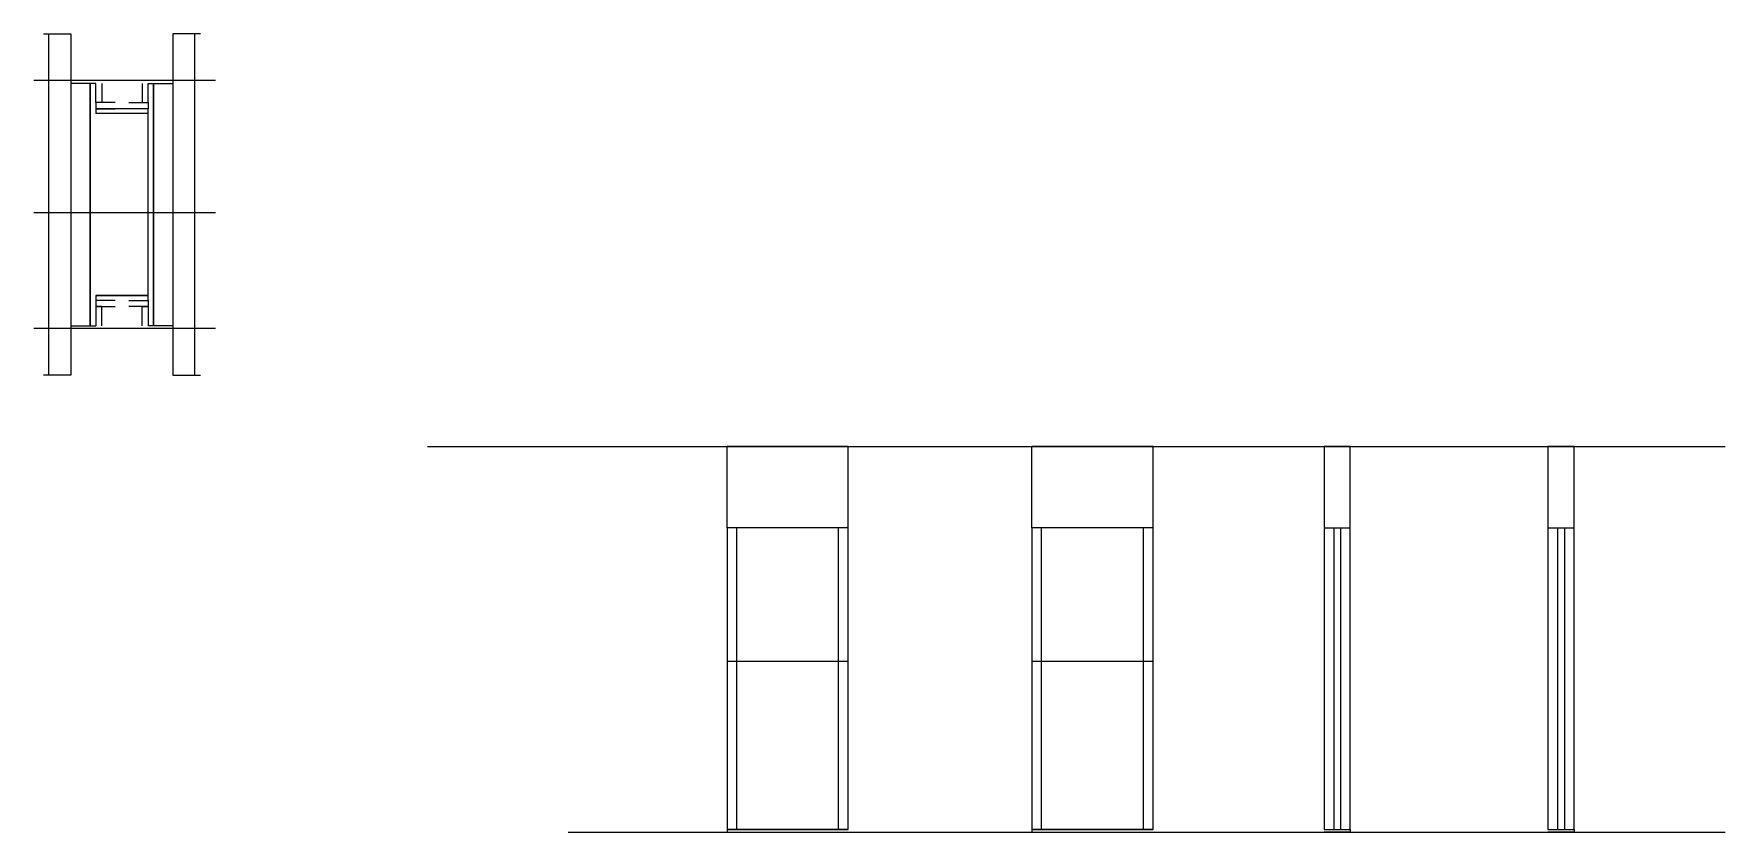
# Model space of a CAD drawing. Header units: metres. Extents: x 2720 to 3947, y 10969 to 11549.
import ezdxf

# ---------------------------------------------------------------- set-up
doc = ezdxf.new("R2010")
doc.units = ezdxf.units.M
for name, color, linetype in [('CHAPA', 7, 'Continuous'), ('COTA', 7, 'Continuous'), ('Hachura', 7, 'Continuous'), ('Madeira', 7, 'Continuous'), ('Nível', 7, 'Continuous'), ('Painéis', 7, 'Continuous'), ('Perfil Metálico', 7, 'Continuous'), ('SARR_2.2x7', 7, 'Continuous'), ('SARRAFO', 7, 'Continuous')]:
    doc.layers.add(name, color=color, linetype=linetype)

msp = doc.modelspace()

# ---------------------------------------------------------------- linework, layer by layer
at = {"layer": 'CHAPA', "color": 7, "lineweight": 25}
for points in [[(2764.5, 11512.7), (2760.5, 11512.7), (2760.5, 11336.7), (2764.5, 11336.7)], [(2764.5, 11512.7), (2760.5, 11512.7), (2760.5, 11336.7), (2764.5, 11336.7)], [(2802.5, 11512.7), (2806.5, 11512.7), (2806.5, 11336.7), (2802.5, 11336.7)], [(2802.5, 11512.7), (2806.5, 11512.7), (2806.5, 11336.7), (2802.5, 11336.7)], [(2802.5, 11490.7), (2802.5, 11494.3), (2764.5, 11494.3), (2764.5, 11490.7)], [(2802.5, 11490.7), (2802.5, 11494.3), (2764.5, 11494.3), (2764.5, 11490.7)], [(2802.5, 11355.1), (2802.5, 11358.7), (2764.5, 11358.7), (2764.5, 11355.1)], [(2802.5, 11355.1), (2802.5, 11358.7), (2764.5, 11358.7), (2764.5, 11355.1)]]:
    msp.add_lwpolyline(points, dxfattribs=at)
at = {"layer": 'COTA', "color": 7, "lineweight": 25}
for p, q in [((3310.7, 11249), (3222.7, 11249)), ((3222.7, 11190), (3222.7, 11249)), ((3310.7, 11190), (3310.7, 11249)), ((3532, 11249), (3444, 11249)), ((3444, 11190), (3444, 11249)), ((3532, 11190), (3532, 11249))]:
    msp.add_line(p, q, dxfattribs=at)
for points in [[(3675.1, 11190), (3675.1, 11249), (3656.1, 11249), (3656.1, 11190)], [(3837.5, 11190), (3837.5, 11249), (3818.5, 11249), (3818.5, 11190)]]:
    msp.add_lwpolyline(points, dxfattribs=at)
at = {"layer": 'Hachura', "color": 7, "lineweight": 25}
for p, q in [((2851.3, 11514.7), (2719.5, 11514.7)), ((2851.3, 11418.7), (2719.5, 11418.7)), ((2851.3, 11334.7), (2719.5, 11334.7))]:
    msp.add_line(p, q, dxfattribs=at)
at = {"layer": 'Madeira', "color": 7, "lineweight": 25}
for points in [[(2746.5, 11336.6), (2760.5, 11336.7), (2760.5, 11512.7), (2746.5, 11512.6)], [(2820.5, 11336.6), (2806.5, 11336.7), (2806.5, 11512.7), (2820.5, 11512.6)]]:
    msp.add_lwpolyline(points, dxfattribs=at)
at = {"layer": 'Nível', "color": 7, "lineweight": 25}
for p, q in [((3005.2, 11249), (3947.2, 11249)), ((3107.4, 10969), (3947.2, 10969))]:
    msp.add_line(p, q, dxfattribs=at)
at = {"layer": 'Painéis', "color": 7, "lineweight": 25}
for p, q in [((3222.7, 11190), (3222.7, 10969)), ((3310.7, 11190), (3222.7, 11190)), ((3310.7, 11190), (3222.7, 11190)), ((3310.7, 10971), (3310.7, 11190)), ((3444, 11190), (3444, 10969)), ((3532, 11190), (3444, 11190)), ((3532, 11190), (3444, 11190)), ((3532, 10971), (3532, 11190)), ((3656.1, 11190), (3656.1, 10971)), ((3656.1, 11190), (3675.1, 11190)), ((3675.1, 10971), (3675.1, 11190)), ((3818.5, 11190), (3818.5, 10971)), ((3818.5, 11190), (3837.5, 11190)), ((3837.5, 10971), (3837.5, 11190)), ((3310.7, 11093), (3222.7, 11093)), ((3532, 11093), (3444, 11093)), ((3222.7, 10971), (3310.7, 10971)), ((3444, 10971), (3532, 10971)), ((3656.1, 10971), (3675.1, 10971)), ((3818.5, 10971), (3837.5, 10971))]:
    msp.add_line(p, q, dxfattribs=at)
for points in [[(2764.5, 11358.7), (2802.5, 11358.7), (2802.5, 11490.7), (2764.5, 11490.7)], [(3310.7, 10971), (3222.7, 10971), (3222.7, 10969), (3310.7, 10969)], [(3532, 10971), (3444, 10971), (3444, 10969), (3532, 10969)], [(3656.1, 10971), (3675.1, 10971), (3675.1, 10969), (3656.1, 10969)], [(3818.5, 10971), (3837.5, 10971), (3837.5, 10969), (3818.5, 10969)]]:
    msp.add_lwpolyline(points, dxfattribs=at)
at = {"layer": 'Perfil Metálico', "color": 7, "lineweight": 25}
for points in [[(2726.5, 11548.7), (2746.5, 11548.7), (2746.5, 11300.7), (2726.5, 11300.7)], [(2742.5, 11300.7), (2730.5, 11300.7), (2730.5, 11548.7), (2742.5, 11548.7)], [(2840.5, 11548.7), (2820.5, 11548.7), (2820.5, 11300.7), (2840.5, 11300.7)], [(2824.5, 11300.7), (2836.5, 11300.7), (2836.5, 11548.7), (2824.5, 11548.7)]]:
    msp.add_lwpolyline(points, dxfattribs=at)
at = {"layer": 'SARR_2.2x7', "color": 7, "lineweight": 25}
for p, q in [((3229.7, 11093), (3229.7, 11190)), ((3303.7, 11093), (3303.7, 11190)), ((3451, 11093), (3451, 11190)), ((3525, 11093), (3525, 11190)), ((3663.1, 11190), (3663.1, 10971)), ((3668.1, 11190), (3668.1, 10971)), ((3825.5, 11190), (3825.5, 10971)), ((3830.5, 11190), (3830.5, 10971)), ((3229.7, 10971), (3229.7, 11093)), ((3303.7, 10971), (3303.7, 11093)), ((3451, 10971), (3451, 11093)), ((3525, 10971), (3525, 11093)), ((3229.7, 10971), (3229.7, 10971)), ((3303.7, 10971), (3303.7, 10971)), ((3451, 10971), (3451, 10971)), ((3525, 10971), (3525, 10971))]:
    msp.add_line(p, q, dxfattribs=at)
at = {"layer": 'SARRAFO', "color": 7, "lineweight": 25}
for points in [[(2768.9, 11512.7), (2768.9, 11498.7), (2764.5, 11498.7), (2764.5, 11512.7)], [(2798.1, 11512.7), (2798.1, 11498.7), (2802.5, 11498.7), (2802.5, 11512.7)], [(2778.5, 11498.7), (2764.5, 11498.7), (2764.5, 11494.3), (2778.5, 11494.3)], [(2788.5, 11498.7), (2802.5, 11498.7), (2802.5, 11494.3), (2788.5, 11494.3)], [(2778.5, 11355.1), (2764.5, 11355.1), (2764.5, 11350.7), (2778.5, 11350.7)], [(2768.9, 11336.7), (2768.9, 11350.7), (2764.5, 11350.7), (2764.5, 11336.7)], [(2788.5, 11355.1), (2802.5, 11355.1), (2802.5, 11350.7), (2788.5, 11350.7)], [(2798.1, 11336.7), (2798.1, 11350.7), (2802.5, 11350.7), (2802.5, 11336.7)]]:
    msp.add_lwpolyline(points, dxfattribs=at)

doc.saveas('drawing.dxf')
